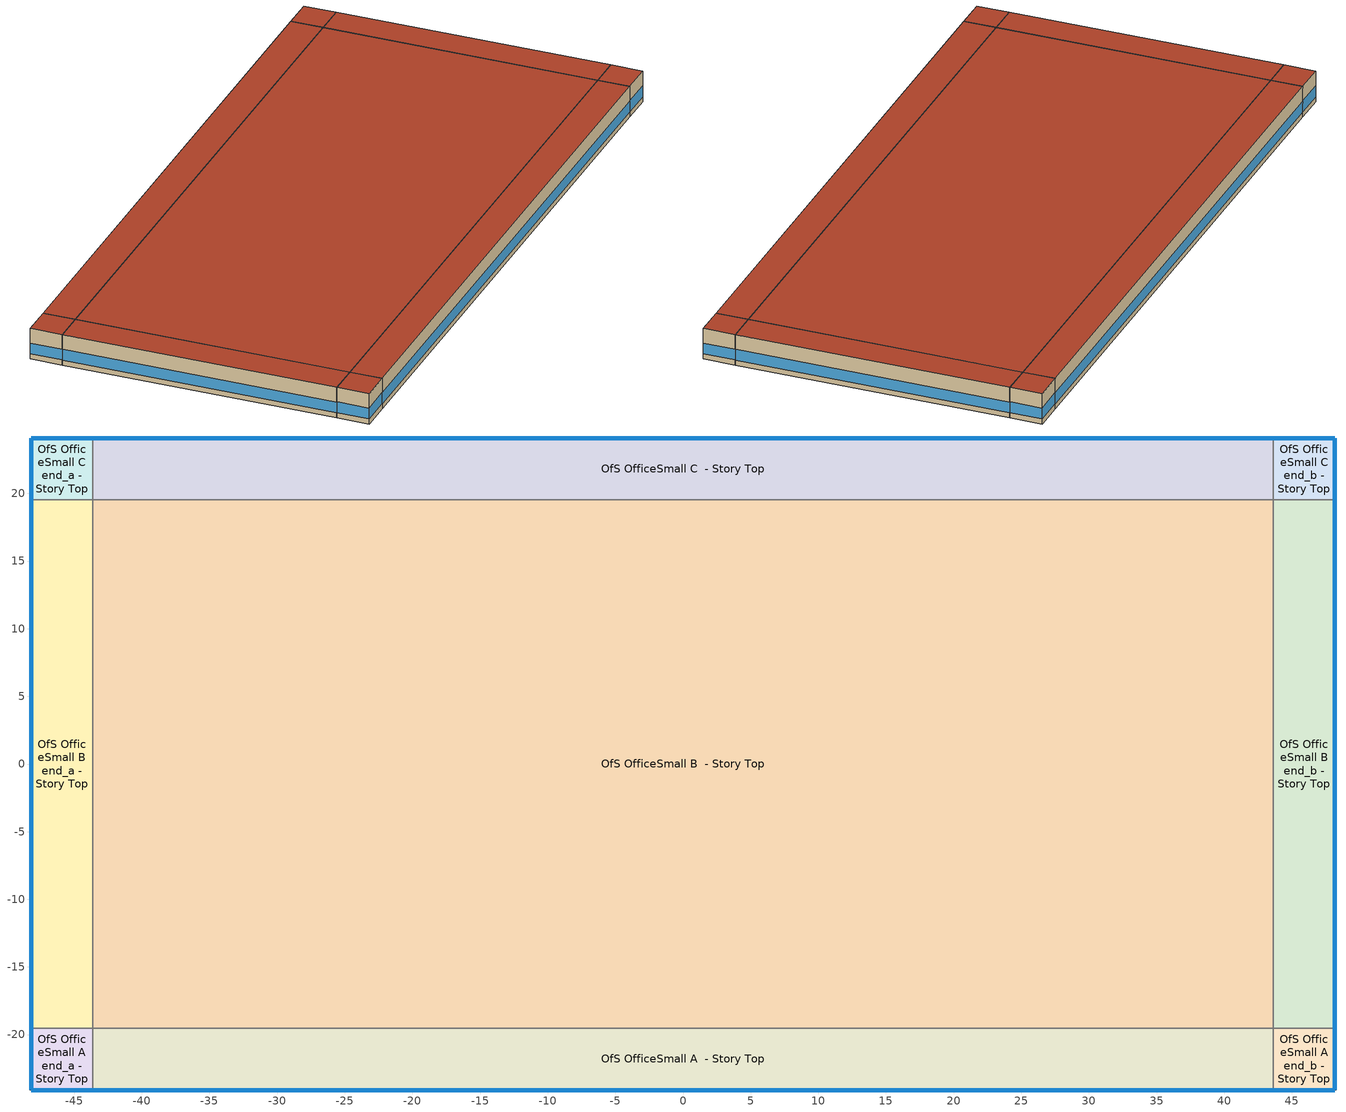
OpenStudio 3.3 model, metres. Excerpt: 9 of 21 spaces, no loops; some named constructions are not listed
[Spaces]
OfS OfficeSmall A end_a - Story Top
 floor adiabatic (DEER Carpeted 4in Slab Floor): -48.19,-24.1 -48.19,-19.52 -43.62,-19.52 -43.62,-24.1 z4.57
 wall outside: -48.19,-19.52 -48.19,-24.1 -43.62,-24.1 z4.57:9.14
 wall to OfS OfficeSmall B end_a - Story Top: -43.62,-19.52 -48.19,-19.52 z4.57:9.14
 wall to OfS OfficeSmall A  - Story Top: -43.62,-24.1 -43.62,-19.52 z4.57:9.14
 window: -48.19,-19.55 -48.19,-24.07 / -48.17,-24.1 -43.65,-24.1 z5.33:6.95
 roof outside: -43.62,-24.1 -43.62,-19.52 -48.19,-19.52 -48.19,-24.1 z9.14
OfS OfficeSmall B end_a - Story Top
 floor adiabatic (DEER Carpeted 4in Slab Floor): -48.19,-19.52 -48.19,19.52 -43.62,19.52 -43.62,-19.52 z4.57
 wall outside: -48.19,19.52 -48.19,-19.52 z4.57:9.14
 wall to OfS OfficeSmall C end_a - Story Top: -43.62,19.52 -48.19,19.52 z4.57:9.14
 wall to OfS OfficeSmall B  - Story Top: -43.62,-19.52 -43.62,19.52 z4.57:9.14
 window: -48.19,19.5 -48.19,-19.5 z5.33:6.94
 roof outside: -43.62,-19.52 -43.62,19.52 -48.19,19.52 -48.19,-19.52 z9.14
OfS OfficeSmall C end_a - Story Top
 floor adiabatic (DEER Carpeted 4in Slab Floor): -48.19,19.52 -48.19,24.1 -43.62,24.1 -43.62,19.52 z4.57
 wall outside: -43.62,24.1 -48.19,24.1 -48.19,19.52 z4.57:9.14
 wall to OfS OfficeSmall C  - Story Top: -43.62,19.52 -43.62,24.1 z4.57:9.14
 window: -48.19,24.07 -48.19,19.55 / -43.65,24.1 -48.17,24.1 z5.33:6.95
 roof outside: -43.62,19.52 -43.62,24.1 -48.19,24.1 -48.19,19.52 z9.14
OfS OfficeSmall A  - Story Top
 floor adiabatic (DEER Carpeted 4in Slab Floor): -43.62,-24.1 -43.62,-19.52 43.62,-19.52 43.62,-24.1 z4.57
 wall outside: -43.62,-24.1 43.62,-24.1 z4.57:9.14
 wall to OfS OfficeSmall B  - Story Top: 43.62,-19.52 -43.62,-19.52 z4.57:9.14
 wall to OfS OfficeSmall A end_b - Story Top: 43.62,-24.1 43.62,-19.52 z4.57:9.14
 window: -43.6,-24.1 43.6,-24.1 z5.33:6.94
 roof outside: 43.62,-24.1 43.62,-19.52 -43.62,-19.52 -43.62,-24.1 z9.14
OfS OfficeSmall B  - Story Top
 floor adiabatic (DEER Carpeted 4in Slab Floor): -43.62,-19.52 -43.62,19.52 43.62,19.52 43.62,-19.52 z4.57
 wall to OfS OfficeSmall C  - Story Top: 43.62,19.52 -43.62,19.52 z4.57:9.14
 wall to OfS OfficeSmall B end_b - Story Top: 43.62,-19.52 43.62,19.52 z4.57:9.14
 roof outside: 43.62,-19.52 43.62,19.52 -43.62,19.52 -43.62,-19.52 z9.14
OfS OfficeSmall C  - Story Top
 floor adiabatic (DEER Carpeted 4in Slab Floor): -43.62,19.52 -43.62,24.1 43.62,24.1 43.62,19.52 z4.57
 wall outside: 43.62,24.1 -43.62,24.1 z4.57:9.14
 wall to OfS OfficeSmall C end_b - Story Top: 43.62,19.52 43.62,24.1 z4.57:9.14
 window: 43.6,24.1 -43.6,24.1 z5.33:6.94
 roof outside: 43.62,19.52 43.62,24.1 -43.62,24.1 -43.62,19.52 z9.14
OfS OfficeSmall A end_b - Story Top
 floor adiabatic (DEER Carpeted 4in Slab Floor): 43.62,-24.1 43.62,-19.52 48.19,-19.52 48.19,-24.1 z4.57
 wall outside: 43.62,-24.1 48.19,-24.1 48.19,-19.52 z4.57:9.14
 wall to OfS OfficeSmall B end_b - Story Top: 48.19,-19.52 43.62,-19.52 z4.57:9.14
 window: 43.65,-24.1 48.17,-24.1 / 48.19,-24.07 48.19,-19.55 z5.33:6.95
 roof outside: 48.19,-24.1 48.19,-19.52 43.62,-19.52 43.62,-24.1 z9.14
OfS OfficeSmall B end_b - Story Top
 floor adiabatic (DEER Carpeted 4in Slab Floor): 43.62,-19.52 43.62,19.52 48.19,19.52 48.19,-19.52 z4.57
 wall outside: 48.19,-19.52 48.19,19.52 z4.57:9.14
 wall to OfS OfficeSmall C end_b - Story Top: 48.19,19.52 43.62,19.52 z4.57:9.14
 window: 48.19,-19.5 48.19,19.5 z5.33:6.94
 roof outside: 48.19,-19.52 48.19,19.52 43.62,19.52 43.62,-19.52 z9.14
OfS OfficeSmall C end_b - Story Top
 floor adiabatic (DEER Carpeted 4in Slab Floor): 43.62,19.52 43.62,24.1 48.19,24.1 48.19,19.52 z4.57
 wall outside: 48.19,19.52 48.19,24.1 43.62,24.1 z4.57:9.14
 window: 48.17,24.1 43.65,24.1 / 48.19,19.55 48.19,24.07 z5.33:6.95
 roof outside: 48.19,19.52 48.19,24.1 43.62,24.1 43.62,19.52 z9.14
[Schedule:Ruleset]
Name | Default Day Schedule | Summer Design Day Schedule | Winter Design Day Schedule
Clothing Schedule | Clothing Schedule Default Winter Clothes
D_OfS_All_Misc_Yr | D_OfS_All_Misc_Yr Default | D_OfS_All_Misc_Yr Summer Design Day | D_OfS_All_Misc_Yr Winter Design Day
D_OfS_All_C_Inf_Yr | D_OfS_All_C_Inf_Yr Default | D_OfS_All_C_Inf_Yr Summer Design Day | D_OfS_All_C_Inf_Yr Winter Design Day
DEER Activity 132W/person | DEER Activity 132W/person Default | DEER Activity 132W/person Summer Design Day | DEER Activity 132W/person Winter Design Day
D17_OfS_OffSm_LF_Yr | D17_OfS_OffSm_LF_Yr Default | D17_OfS_OffSm_LF_Yr Summer Design Day | D17_OfS_OffSm_LF_Yr Winter Design Day
[Schedule:Day]
Clothing Schedule Default Winter Clothes; D_OfS_All_Misc_Yr Summer Design Day; D_OfS_All_C_Inf_Yr Sun Day; D17_OfS_OffSm_LF_Yr Summer Design Day: 24, 0, 1
Clothing Schedule Summer Clothes: 24, 0, 0.5
Air Velocity Schedule Default: 24, 0, 0.2
Work Efficiency Schedule Default; D_OfS_All_Misc_Yr Winter Design Day; D17_OfS_OffSm_LF_Yr Winter Design Day: 24, 0, 0
D_OfS_All_Occup_Yr Sat Day: Yes, 5, 30, 0, 5, 40, 0.015, 5, 50, 0.03, 6, 0, 0.045, 6, 10, 0.06, 6, 20, 0.075, 6, 30, 0.09, 6, 40, 0.108333, 6, 50, 0.126667, 7, 0, 0.145, 7, 10, 0.163333, 7, 20, 0.181667, 7, 30, 0.2, 10, 30, 0.2, 10, 39, 0.183333, 10, 49, 0.166667, 10, 59, 0.15, 11, 9, 0.133333, 11, 19, 0.116667, 11, 29, 0.1, 11, 30, 0.1, 11, 39, 0.116667, 11, 49, 0.133333, 11, 59, 0.15, 12, 9, 0.166667, 12, 19, 0.183333, 12, 29, 0.2, 12, 30, 0.2, 14, 0, 0.2, 14, 9, 0.191667, 14, 19, 0.183333, 14, 29, 0.175, 14, 39, 0.166667, 14, 49, 0.158333, 14, 59, 0.15, 15, 9, 0.141667, 15, 19, 0.133333, 15, 29, 0.125, 15, 39, 0.116667, 15, 49, 0.108333, 15, 59, 0.1, 16, 9, 0.0916667, 16, 19, 0.0833333, 16, 29, 0.075, 16, 39, 0.0666667, 16, 49, 0.0583333, 17, 0, 0.05, 17, 10, 0.0416667, 17, 20, 0.0333333, 17, 30, 0.025, 17, 40, 0.0166667, 17, 50, 0.00833333, 18, 0, 0, 24, 0, 0
D_OfS_All_Occup_Yr Sun Day; 21 space(s) Occ Sch Sunday 1; 21 space(s) Occ Sch Sunday 2; 21 space(s) Occ Sch Sunday 3: Yes, 10, 0, 0, 24, 0, 0
D17_OfS_Hall_LF_Yr Wknd Day; D17_OfS_OffSm_LF_Yr Wknd Day; autogen Schedule Rule 6 1_day_sch; autogen Schedule Rule 14 1_day_sch: Yes, 6, 30, 0.05, 6, 40, 0.0777833, 6, 50, 0.105567, 7, 0, 0.13335, 7, 10, 0.161133, 7, 20, 0.188917, 7, 30, 0.2167, 7, 40, 0.233917, 7, 50, 0.251133, 8, 0, 0.26835, 8, 9, 0.285567, 8, 19, 0.302783, 8, 29, 0.32, 8, 30, 0.32, 15, 0, 0.32, 15, 9, 0.30875, 15, 19, 0.2975, 15, 29, 0.28625, 15, 39, 0.275, 15, 49, 0.26375, 15, 59, 0.2525, 16, 9, 0.24125, 16, 19, 0.23, 16, 30, 0.21875, 16, 40, 0.2075, 16, 50, 0.19625, 17, 0, 0.185, 17, 10, 0.17375, 17, 20, 0.1625, 17, 30, 0.15125, 17, 40, 0.14, 17, 50, 0.12875, 18, 0, 0.1175, 18, 10, 0.10625, 18, 20, 0.095, 18, 30, 0.08375, 18, 40, 0.0725, 18, 50, 0.06125, 19, 0, 0.05, 24, 0, 0.05
D_OfS_All_Misc_Yr Default: Yes, 5, 30, 0.2, 5, 40, 0.266667, 5, 50, 0.333333, 6, 0, 0.4, 6, 10, 0.466667, 6, 20, 0.533333, 6, 30, 0.6, 6, 40, 0.65, 6, 50, 0.7, 7, 0, 0.75, 7, 10, 0.8, 7, 20, 0.85, 7, 30, 0.9, 8, 0, 0.9, 8, 9, 0.904167, 8, 19, 0.908333, 8, 29, 0.9125, 8, 39, 0.916667, 8, 49, 0.920833, 8, 59, 0.925, 9, 9, 0.929167, 9, 19, 0.933333, 9, 29, 0.9375, 9, 39, 0.941667, 9, 49, 0.945833, 9, 59, 0.95, 10, 0, 0.95, 10, 9, 0.9375, 10, 19, 0.925, 10, 29, 0.9125, 10, 39, 0.9, 10, 49, 0.8875, 10, 59, 0.875, 11, 9, 0.8625, 11, 19, 0.85, 11, 29, 0.8375, 11, 39, 0.825, 11, 49, 0.8125, 11, 59, 0.8, 12, 0, 0.8, 12, 9, 0.808333, 12, 19, 0.816667, 12, 29, 0.825, 12, 39, 0.833333, 12, 49, 0.841667, 12, 59, 0.85, 13, 9, 0.858333, 13, 19, 0.866667, 13, 29, 0.875, 13, 39, 0.883333, 13, 49, 0.891667, 13, 59, 0.9, 14, 0, 0.9, 15, 30, 0.9, 15, 39, 0.866667, 15, 49, 0.833333, 15, 59, 0.8, 16, 9, 0.766667, 16, 19, 0.733333, 16, 30, 0.7, 16, 40, 0.65, 16, 50, 0.6, 17, 0, 0.55, 17, 10, 0.5, 17, 20, 0.45, 17, 30, 0.4, 17, 40, 0.366667, 17, 50, 0.333333, 18, 0, 0.3, 18, 10, 0.266667, 18, 20, 0.233333, 18, 30, 0.2, 24, 0, 0.2
D_OfS_All_Misc_Yr Sat Day: Yes, 5, 30, 0.2, 5, 40, 0.216667, 5, 50, 0.233333, 6, 0, 0.25, 6, 10, 0.266667, 6, 20, 0.283333, 6, 30, 0.3, 6, 40, 0.333333, 6, 50, 0.366667, 7, 0, 0.4, 7, 10, 0.433333, 7, 20, 0.466667, 7, 30, 0.5, 10, 30, 0.5, 10, 39, 0.483333, 10, 49, 0.466667, 10, 59, 0.45, 11, 9, 0.433333, 11, 19, 0.416667, 11, 29, 0.4, 11, 30, 0.4, 11, 39, 0.416667, 11, 49, 0.433333, 11, 59, 0.45, 12, 9, 0.466667, 12, 19, 0.483333, 12, 29, 0.5, 12, 30, 0.5, 14, 0, 0.5, 14, 9, 0.4875, 14, 19, 0.475, 14, 29, 0.4625, 14, 39, 0.45, 14, 49, 0.4375, 14, 59, 0.425, 15, 9, 0.4125, 15, 19, 0.4, 15, 29, 0.3875, 15, 39, 0.375, 15, 49, 0.3625, 15, 59, 0.35, 16, 9, 0.3375, 16, 19, 0.325, 16, 29, 0.3125, 16, 39, 0.3, 16, 49, 0.2875, 17, 0, 0.275, 17, 10, 0.2625, 17, 20, 0.25, 17, 30, 0.2375, 17, 40, 0.225, 17, 50, 0.2125, 18, 0, 0.2, 24, 0, 0.2
D_OfS_All_Misc_Yr Sun Day: Yes, 10, 0, 0.2, 24, 0, 0.2
D_OfS_All_C_Inf_Yr Default; D_OfS_All_C_Inf_Yr Default|Wkdy Day; D_OfS_All_C_Inf_Yr Sat Day; D_OfS_All_C_Inf_Yr Summer Design Day; D_OfS_All_C_Inf_Yr Winter Design Day: 7, 0, 1, 18, 0, 0.5, 24, 0, 1
DEER Activity 132W/person Default; autogen DEER Activity 132W/person 0_day_sch: Yes, 24, 0, 132
DEER Activity 132W/person Winter Design Day; DEER Activity 132W/person Summer Design Day: 24, 0, 132
D17_OfS_OffSm_LF_Yr Default: Yes, 2, 30, 0.055, 2, 39, 0.0641667, 2, 49, 0.0733333, 2, 59, 0.0825, 3, 9, 0.0916667, 3, 19, 0.100833, 3, 29, 0.11, 3, 30, 0.11, 3, 39, 0.118333, 3, 49, 0.126667, 3, 59, 0.135, 4, 9, 0.143333, 4, 19, 0.151667, 4, 30, 0.16, 4, 40, 0.176667, 4, 50, 0.193333, 5, 0, 0.21, 5, 10, 0.226667, 5, 20, 0.243333, 5, 30, 0.26, 5, 40, 0.3, 5, 50, 0.34, 6, 0, 0.38, 6, 10, 0.42, 6, 20, 0.46, 6, 30, 0.5, 6, 40, 0.528333, 6, 50, 0.556667, 7, 0, 0.585, 7, 10, 0.613333, 7, 20, 0.641667, 7, 30, 0.67, 7, 40, 0.681667, 7, 50, 0.693333, 8, 0, 0.705, 8, 9, 0.716667, 8, 19, 0.728333, 8, 29, 0.74, 8, 30, 0.74, 13, 30, 0.74, 13, 39, 0.733333, 13, 49, 0.726667, 13, 59, 0.72, 14, 9, 0.713333, 14, 19, 0.706667, 14, 29, 0.7, 14, 30, 0.7, 14, 39, 0.69, 14, 49, 0.68, 14, 59, 0.67, 15, 9, 0.66, 15, 19, 0.65, 15, 29, 0.64, 15, 30, 0.64, 15, 39, 0.616667, 15, 49, 0.593333, 15, 59, 0.57, 16, 9, 0.546667, 16, 19, 0.523333, 16, 30, 0.5, 16, 40, 0.468333, 16, 50, 0.436667, 17, 0, 0.405, 17, 10, 0.373333, 17, 20, 0.341667, 17, 30, 0.31, 17, 40, 0.295, 17, 50, 0.28, 18, 0, 0.265, 18, 10, 0.25, 18, 20, 0.235, 18, 30, 0.22, 18, 40, 0.213333, 18, 50, 0.206667, 19, 0, 0.2, 19, 10, 0.193333, 19, 20, 0.186667, 19, 30, 0.18, 19, 40, 0.173333, 19, 50, 0.166667, 20, 0, 0.16, 20, 10, 0.153333, 20, 20, 0.146667, 20, 30, 0.14, 20, 40, 0.133333, 20, 50, 0.126667, 21, 0, 0.12, 21, 10, 0.113333, 21, 20, 0.106667, 21, 30, 0.1, 22, 0, 0.1, 22, 10, 0.09625, 22, 20, 0.0925, 22, 30, 0.08875, 22, 40, 0.085, 22, 50, 0.08125, 23, 0, 0.0775, 23, 10, 0.07375, 23, 20, 0.07, 23, 30, 0.06625, 23, 40, 0.0625, 23, 50, 0.05875, 24, 0, 0.055
21 space(s) Occ Sch Saturday 1: Yes, 4, 30, 0, 4, 40, 0.00339788, 4, 50, 0.00679576, 5, 0, 0.0101936, 5, 10, 0.0135915, 5, 20, 0.0169894, 5, 30, 0.0203873, 5, 40, 0.0211424, 5, 50, 0.0218974, 6, 0, 0.0226525, 6, 10, 0.0234076, 6, 20, 0.0241627, 6, 30, 0.0249178, 6, 40, 0.0207648, 6, 50, 0.0166119, 7, 0, 0.0124589, 7, 10, 0.00830593, 7, 20, 0.00415296, 7, 30, 0, 9, 0, 0, 9, 9, 0.00188771, 9, 19, 0.00377542, 9, 29, 0.00566313, 9, 39, 0.00755084, 9, 49, 0.00943855, 9, 59, 0.0113263, 10, 9, 0.013214, 10, 19, 0.0151017, 10, 29, 0.0169894, 10, 39, 0.0188771, 10, 49, 0.0207648, 10, 59, 0.0226525, 11, 0, 0.0226525, 11, 9, 0.0207648, 11, 19, 0.0188771, 11, 29, 0.0169894, 11, 39, 0.0151017, 11, 49, 0.013214, 11, 59, 0.0113263, 12, 9, 0.00943855, 12, 19, 0.00755084, 12, 29, 0.00566313, 12, 39, 0.00377542, 12, 49, 0.00188771, 12, 59, 8.04779e-17, 13, 0, 0, 14, 30, 0, 14, 39, 0.00755084, 14, 49, 0.0151017, 14, 59, 0.0226525, 15, 9, 0.0302034, 15, 19, 0.0377542, 15, 29, 0.045305, 15, 30, 0.045305, 15, 39, 0.0377542, 15, 49, 0.0302034, 15, 59, 0.0226525, 16, 9, 0.0151017, 16, 19, 0.00755084, 16, 30, 0, 24, 0, 0
21 space(s) Occ Sch Saturday 2; 21 space(s) Occ Sch Saturday 3: Yes, 5, 0, 0, 6, 0, 1, 7, 0, 1, 10, 0, 0, 12, 0, 1, 15, 0, 0, 16, 0, 1, 24, 0, 0
D_OfS_All_HTemp_Yr Sat Day: Yes, 6, 0, 17.8, 17, 0, 21.1, 24, 0, 17.8
D_OfS_All_HTemp_Yr Sun Day: Yes, 10, 0, 17.8, 24, 0, 17.8
D_OfS_All_CTemp_Yr Sat Day: Yes, 6, 0, 27.8, 17, 0, 24.4, 24, 0, 27.8
D_OfS_All_CTemp_Yr Sun Day: Yes, 10, 0, 27.8, 24, 0, 27.8
Building Hours of Operation NonResidential Sunday: 10, 0, 0, 14, 0, 1, 24, 0, 0
autogen DEER Activity 147W/person 0_day_sch: Yes, 24, 0, 147
[Schedule:Rule]
Schedule Rule 1: Schedule Ruleset=Clothing Schedule; Rule Order=0; Day Schedule=Clothing Schedule Summer Clothes; Date Specification Type=DateRange; Start Month=5; Start Day=1; End Month=9; End Day=30
Schedule Rule 8: Schedule Ruleset=D_OfS_All_Misc_Yr; Rule Order=1; Day Schedule=D_OfS_All_Misc_Yr Sat Day; Date Specification Type=DateRange; Start Month=1; Start Day=1; End Month=12; End Day=31; Apply Saturday=Yes
Schedule Rule 9: Schedule Ruleset=D_OfS_All_Misc_Yr; Rule Order=0; Day Schedule=D_OfS_All_Misc_Yr Sun Day; Date Specification Type=DateRange; Start Month=1; Start Day=1; End Month=12; End Day=31; Apply Sunday=Yes
Schedule Rule 10: Schedule Ruleset=D_OfS_All_C_Inf_Yr; Rule Order=2; Day Schedule=D_OfS_All_C_Inf_Yr Default|Wkdy Day; Date Specification Type=DateRange; Start Month=1; Start Day=1; End Month=12; End Day=31; Apply Monday=Yes; Apply Tuesday=Yes; Apply Wednesday=Yes; Apply Thursday=Yes; Apply Friday=Yes
Schedule Rule 11: Schedule Ruleset=D_OfS_All_C_Inf_Yr; Rule Order=1; Day Schedule=D_OfS_All_C_Inf_Yr Sat Day; Date Specification Type=DateRange; Start Month=1; Start Day=1; End Month=12; End Day=31; Apply Saturday=Yes
Schedule Rule 12: Schedule Ruleset=D_OfS_All_C_Inf_Yr; Rule Order=0; Day Schedule=D_OfS_All_C_Inf_Yr Sun Day; Date Specification Type=DateRange; Start Month=1; Start Day=1; End Month=12; End Day=31; Apply Sunday=Yes
Schedule Rule 14: Schedule Ruleset=D17_OfS_OffSm_LF_Yr; Rule Order=0; Day Schedule=D17_OfS_OffSm_LF_Yr Wknd Day; Date Specification Type=DateRange; Start Month=1; Start Day=1; End Month=12; End Day=31; Apply Saturday=Yes; Apply Sunday=Yes
autogen Schedule Rule 14 1: Schedule Ruleset=D17_OfS_OffSm_LF_Yr; Rule Order=1; Day Schedule=autogen Schedule Rule 14 1_day_sch; Date Specification Type=SpecificDates; Apply Saturday=Yes; Apply Sunday=Yes; Apply Monday=Yes; Apply Tuesday=Yes; Apply Wednesday=Yes; Apply Thursday=Yes; Apply Friday=Yes; Specific Month 1=1; Specific Day 1=7; Specific Month 2=1; Specific Day 2=14; Specific Month 3=1; Specific Day 3=21; Specific Month 4=1; Specific Day 4=28; Specific Month 5=2; Specific Day 5=4; Specific Month 6=2; Specific Day 6=11; Specific Month 7=2; Specific Day 7=18; Specific Month 8=2; Specific Day 8=25; Specific Month 9=3; Specific Day 9=4; Specific Month 10=3; Specific Day 10=11; Specific Month 11=3; Specific Day 11=18; Specific Month 12=3; Specific Day 12=25; Specific Month 13=4; Specific Day 13=1; Specific Month 14=4; Specific Day 14=8; Specific Month 15=4; Specific Day 15=15; Specific Month 16=4; Specific Day 16=22; Specific Month 17=4; Specific Day 17=29; Specific Month 18=5; Specific Day 18=6; Specific Month 19=5; Specific Day 19=13; Specific Month 20=5; Specific Day 20=20; Specific Month 21=5; Specific Day 21=27; Specific Month 22=6; Specific Day 22=3; Specific Month 23=6; Specific Day 23=10; Specific Month 24=6; Specific Day 24=17; Specific Month 25=6; Specific Day 25=24; Specific Month 26=7; Specific Day 26=1; Specific Month 27=7; Specific Day 27=8; Specific Month 28=7; Specific Day 28=15; Specific Month 29=7; Specific Day 29=22; Specific Month 30=7; Specific Day 30=29; Specific Month 31=8; Specific Day 31=5; Specific Month 32=8; Specific Day 32=12; Specific Month 33=8; Specific Day 33=19; Specific Month 34=8; Specific Day 34=26; Specific Month 35=9; Specific Day 35=2; Specific Month 36=9; Specific Day 36=9; Specific Month 37=9; Specific Day 37=16; Specific Month 38=9; Specific Day 38=23; Specific Month 39=9; Specific Day 39=30; Specific Month 40=10; Specific Day 40=7; Specific Month 41=10; Specific Day 41=14; Specific Month 42=10; Specific Day 42=21; Specific Month 43=10; Specific Day 43=28; Specific Month 44=11; Specific Day 44=4; Specific Month 45=11; Specific Day 45=11; Specific Month 46=11; Specific Day 46=18; Specific Month 47=11; Specific Day 47=25; Specific Month 48=12; Specific Day 48=2; Specific Month 49=12; Specific Day 49=9; Specific Month 50=12; Specific Day 50=16; Specific Month 51=12; Specific Day 51=23; Specific Month 52=12; Specific Day 52=30
autogen DEER Activity 132W/person 0: Schedule Ruleset=DEER Activity 132W/person; Rule Order=0; Day Schedule=autogen DEER Activity 132W/person 0_day_sch; Date Specification Type=SpecificDates; Apply Saturday=Yes; Apply Sunday=Yes; Apply Monday=Yes; Apply Tuesday=Yes; Apply Wednesday=Yes; Apply Thursday=Yes; Apply Friday=Yes; Specific Month 1=1; Specific Day 1=1; Specific Month 2=1; Specific Day 2=8; Specific Month 3=1; Specific Day 3=15; Specific Month 4=1; Specific Day 4=22; Specific Month 5=1; Specific Day 5=29; Specific Month 6=2; Specific Day 6=5; Specific Month 7=2; Specific Day 7=12; Specific Month 8=2; Specific Day 8=19; Specific Month 9=2; Specific Day 9=26; Specific Month 10=3; Specific Day 10=5; Specific Month 11=3; Specific Day 11=12; Specific Month 12=3; Specific Day 12=19; Specific Month 13=3; Specific Day 13=26; Specific Month 14=4; Specific Day 14=2; Specific Month 15=4; Specific Day 15=9; Specific Month 16=4; Specific Day 16=16; Specific Month 17=4; Specific Day 17=23; Specific Month 18=4; Specific Day 18=30; Specific Month 19=5; Specific Day 19=7; Specific Month 20=5; Specific Day 20=14; Specific Month 21=5; Specific Day 21=21; Specific Month 22=5; Specific Day 22=28; Specific Month 23=6; Specific Day 23=4; Specific Month 24=6; Specific Day 24=11; Specific Month 25=6; Specific Day 25=18; Specific Month 26=6; Specific Day 26=25; Specific Month 27=7; Specific Day 27=2; Specific Month 28=7; Specific Day 28=9; Specific Month 29=7; Specific Day 29=16; Specific Month 30=7; Specific Day 30=23; Specific Month 31=7; Specific Day 31=30; Specific Month 32=8; Specific Day 32=6; Specific Month 33=8; Specific Day 33=13; Specific Month 34=8; Specific Day 34=20; Specific Month 35=8; Specific Day 35=27; Specific Month 36=9; Specific Day 36=3; Specific Month 37=9; Specific Day 37=10; Specific Month 38=9; Specific Day 38=17; Specific Month 39=9; Specific Day 39=24; Specific Month 40=10; Specific Day 40=1; Specific Month 41=10; Specific Day 41=8; Specific Month 42=10; Specific Day 42=15; Specific Month 43=10; Specific Day 43=22; Specific Month 44=10; Specific Day 44=29; Specific Month 45=11; Specific Day 45=5; Specific Month 46=11; Specific Day 46=12; Specific Month 47=11; Specific Day 47=19; Specific Month 48=11; Specific Day 48=26; Specific Month 49=12; Specific Day 49=3; Specific Month 50=12; Specific Day 50=10; Specific Month 51=12; Specific Day 51=17; Specific Month 52=12; Specific Day 52=24; Specific Month 53=12; Specific Day 53=31
